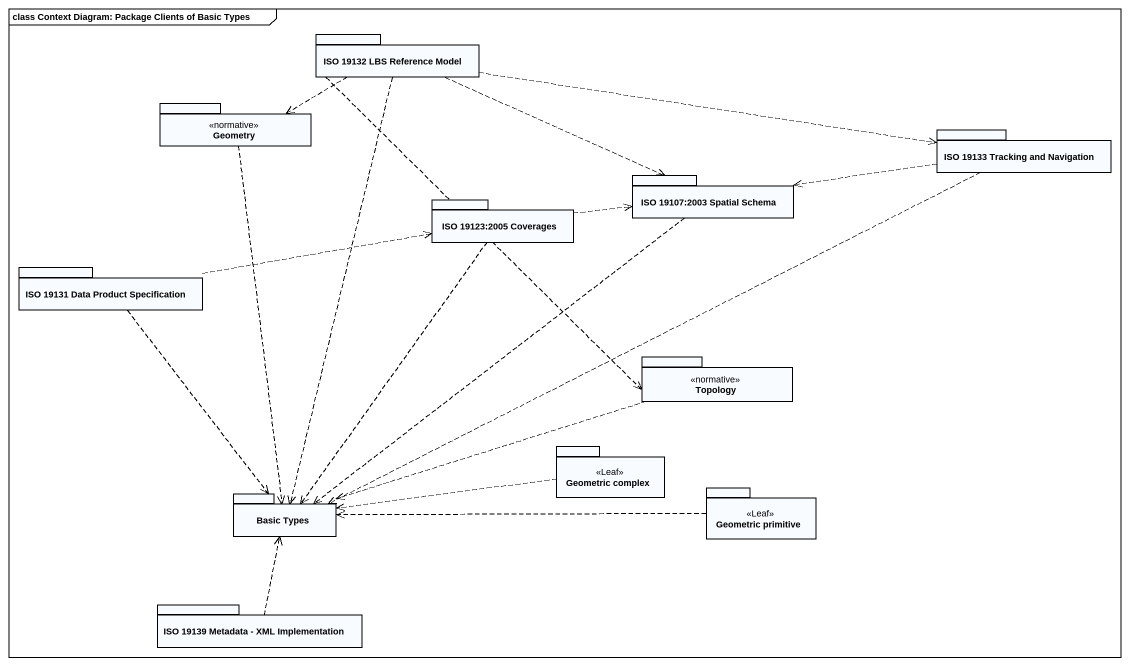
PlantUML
@startuml
mainframe class Context Diagram: Package Clients of Basic Types
package "ISO 19132 LBS Reference Model" as ISO_19132_LBS_Reference {
}
package Geometry <<normative>> {
}
package "ISO 19133 Tracking and Navigation" as ISO_19133_Tracking_and {
}
package "ISO 19107:2003 Spatial Schema" as ISO_19107_2003_Spatial {
}
package "ISO 19123:2005 Coverages" as ISO_19123_2005_Coverages {
}
package "ISO 19131 Data Product Specification" as ISO_19131_Data_Product {
}
package Topology <<normative>> {
}
package "Geometric complex" as Geometric_complex <<Leaf>> {
}
package "Geometric primitive" as Geometric_primitive <<Leaf>> {
}
package "Basic Types" as Basic_Types {
}
package "ISO 19139 Metadata - XML Implementation" as ISO_19139_Metadata_XML {
}
ISO_19132_LBS_Reference .left.> Geometry
ISO_19132_LBS_Reference .right.> ISO_19133_Tracking_and
ISO_19132_LBS_Reference .right.> ISO_19107_2003_Spatial
ISO_19132_LBS_Reference ..> Topology
ISO_19132_LBS_Reference ..> Basic_Types
Geometry ..> Basic_Types
ISO_19133_Tracking_and .left.> ISO_19107_2003_Spatial
ISO_19133_Tracking_and .left.> Basic_Types
ISO_19107_2003_Spatial ..> Basic_Types
ISO_19123_2005_Coverages .right.> ISO_19107_2003_Spatial
ISO_19123_2005_Coverages ..> Basic_Types
ISO_19131_Data_Product .right.> ISO_19123_2005_Coverages
ISO_19131_Data_Product ..> Basic_Types
Topology .left.> Basic_Types
Geometric_complex .left.> Basic_Types
Geometric_primitive .left.> Basic_Types
ISO_19139_Metadata_XML .up.> Basic_Types
@enduml
